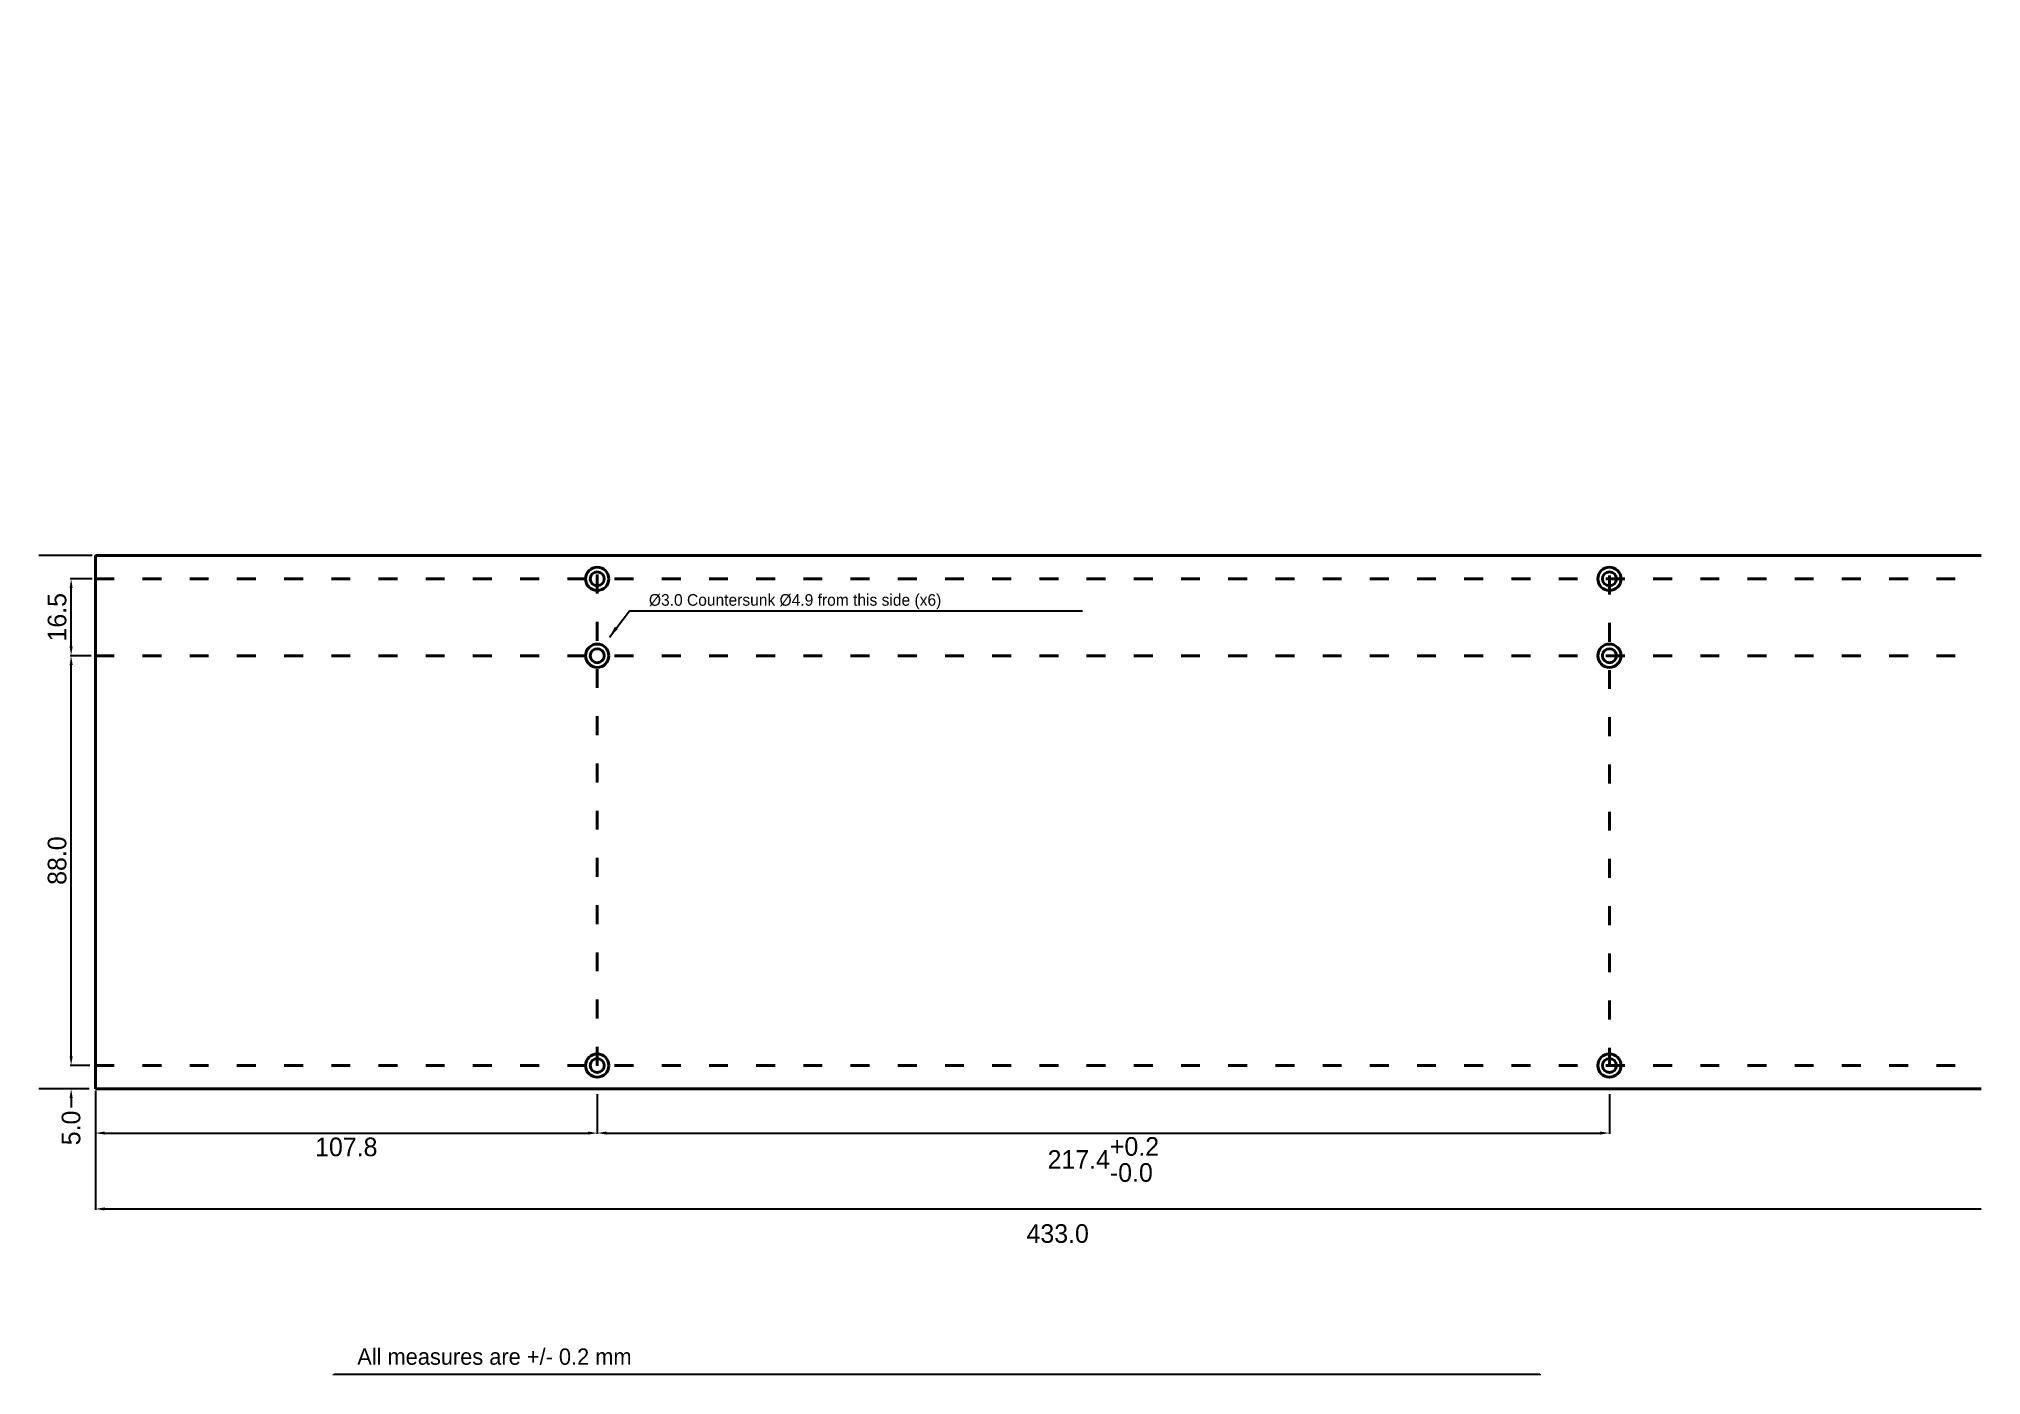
# Paper-space layout 'Layout1' of a CAD drawing. Header units: millimetres. Extents: x 28 to 255, y 20 to 176.
# The model-space entities are those that its viewports show. They can reach past a viewport. Long polylines and large blocks are cut down to what shows.
import ezdxf

# ---------------------------------------------------------------- set-up
doc = ezdxf.new("R2010")
doc.units = ezdxf.units.MM
doc.header["$MEASUREMENT"] = 0
doc.linetypes.add('ACAD_ISO03W100', pattern=[30, 12, -18])
for name, color, linetype in [('display_hidden', 2, 'ACAD_ISO03W100'), ('kabinet_dim', 7, 'Continuous'), ('kabinet_head', 2, 'Continuous')]:
    doc.layers.add(name, color=color, linetype=linetype)
doc.layers.add('kabinet', color=4, linetype='Continuous', lineweight=40)
doc.layers.get('display_hidden').off()
doc.layers.get('display_hidden').freeze()
doc.dimstyles.new('DK-audio', dxfattribs={"dimtxt": 4, "dimasz": 2, "dimexe": 0.18, "dimexo": 0.0625, "dimgap": 1, "dimtad": 2, "dimdec": 1, "dimzin": 0, "dimdsep": 46, "dimtxsty": 'Standard', "dimcen": 5, "dimadec": 1, "dimazin": 0, "dimtfac": 1, "dimtdec": 1, "dimtofl": 0, "dimtmove": 2, "dimatfit": 3, "dimfxl": 0, "dimtolj": 1, "dimtzin": 0, "dimarcsym": 0})
doc.dimstyles.new('ISO-25', dxfattribs={"dimtxt": 2.5, "dimasz": 2.5, "dimexe": 1.25, "dimexo": 0.625, "dimtad": 1, "dimtxsty": 'Standard', "dimcen": 2.5, "dimadec": 0, "dimazin": 0, "dimtfac": 1, "dimtmove": 0, "dimatfit": 3, "dimfxl": 0, "dimarcsym": 0})

# ---------------------------------------------------------------- blocks, each defined once
blk = doc.blocks.new('*D24')
at = {"layer": 'DEFPOINTS', "color": 0, "linetype": 'Continuous', "ltscale": 0.1}
for p in [(10.7, 103.11), (443.72, 103.11), (443.72, 77.71)]:
    blk.add_point(p, dxfattribs=at)
at = {"layer": 'kabinet_dim', "color": 0, "linetype": 'Continuous', "lineweight": -2, "ltscale": 0.1}
for p, q in [((10.7, 103.04), (10.7, 77.53)), ((443.72, 103.04), (443.72, 77.53)), ((12.7, 77.71), (441.72, 77.71))]:
    blk.add_line(p, q, dxfattribs=at)
at = {"layer": 'kabinet_dim', "color": 0, "linetype": 'Continuous', "ltscale": 0.1}
for points in [[(12.7, 78.04), (12.7, 77.37), (10.7, 77.71)], [(441.72, 78.04), (441.72, 77.37), (443.72, 77.71)]]:
    blk.add_solid(points, dxfattribs=at)
at = {"layer": 'kabinet_dim', "color": 0, "linetype": 'Continuous', "ltscale": 0.1, "insert": (217.4, 72.4), "char_height": 4, "attachment_point": 5}
blk.add_mtext('\\A1;433.0', dxfattribs=at)
blk = doc.blocks.new('*D25')
at = {"layer": 'DEFPOINTS', "color": 0, "linetype": 'Continuous', "ltscale": 0.1}
for p in [(10.7, 102.5), (118.5, 102.4), (118.5, 94)]:
    blk.add_point(p, dxfattribs=at)
at = {"layer": 'kabinet_dim', "color": 0, "linetype": 'Continuous', "lineweight": -2, "ltscale": 0.1}
for p, q in [((10.7, 102.44), (10.7, 93.82)), ((118.5, 102.34), (118.5, 93.82)), ((12.7, 94), (116.5, 94))]:
    blk.add_line(p, q, dxfattribs=at)
at = {"layer": 'kabinet_dim', "color": 0, "linetype": 'Continuous', "ltscale": 0.1}
for points in [[(12.7, 94.33), (12.7, 93.67), (10.7, 94)], [(116.5, 94.33), (116.5, 93.67), (118.5, 94)]]:
    blk.add_solid(points, dxfattribs=at)
at = {"layer": 'kabinet_dim', "color": 0, "linetype": 'Continuous', "ltscale": 0.1, "insert": (64.6, 91), "char_height": 4, "attachment_point": 5}
blk.add_mtext('\\A1;107.8', dxfattribs=at)
blk = doc.blocks.new('*D26')
at = {"layer": 'DEFPOINTS', "color": 0, "linetype": 'Continuous', "ltscale": 0.1}
for p in [(118.5, 101.1), (335.9, 102.4), (335.9, 94)]:
    blk.add_point(p, dxfattribs=at)
at = {"layer": 'kabinet_dim', "color": 0, "linetype": 'Continuous', "lineweight": -2, "ltscale": 0.1}
for p, q in [((118.5, 101.04), (118.5, 93.82)), ((335.9, 102.34), (335.9, 93.82)), ((120.5, 94), (333.9, 94))]:
    blk.add_line(p, q, dxfattribs=at)
at = {"layer": 'kabinet_dim', "color": 0, "linetype": 'Continuous', "ltscale": 0.1}
for points in [[(120.5, 94.33), (120.5, 93.67), (118.5, 94)], [(333.9, 94.33), (333.9, 93.67), (335.9, 94)]]:
    blk.add_solid(points, dxfattribs=at)
at = {"layer": 'kabinet_dim', "color": 0, "linetype": 'Continuous', "ltscale": 0.1, "insert": (227.2, 88.33), "char_height": 4, "attachment_point": 5}
blk.add_mtext('\\A1;217.4\\S+0.2^ -0.0;', dxfattribs=at)
blk = doc.blocks.new('*D27')
at = {"layer": 'DEFPOINTS', "color": 0, "linetype": 'Continuous', "ltscale": 0.1}
for p in [(5.5, 108.5), (9.6, 108.5), (9.4, 103.5)]:
    blk.add_point(p, dxfattribs=at)
at = {"layer": 'kabinet_dim', "color": 0, "linetype": 'Continuous', "lineweight": -2, "ltscale": 0.1}
for p, q in [((9.54, 108.5), (5.32, 108.5)), ((5.5, 110.5), (5.5, 112.5)), ((9.34, 103.5), (5.32, 103.5)), ((5.5, 101.5), (5.5, 99.5))]:
    blk.add_line(p, q, dxfattribs=at)
at = {"layer": 'kabinet_dim', "color": 0, "linetype": 'Continuous', "ltscale": 0.1}
for points in [[(5.17, 110.5), (5.83, 110.5), (5.5, 108.5)], [(5.17, 101.5), (5.83, 101.5), (5.5, 103.5)]]:
    blk.add_solid(points, dxfattribs=at)
at = {"layer": 'kabinet_dim', "color": 0, "linetype": 'Continuous', "ltscale": 0.1, "insert": (5.5, 95.1), "char_height": 4, "attachment_point": 5, "rotation": 90}
blk.add_mtext('\\A1;5.0', dxfattribs=at)
blk = doc.blocks.new('*D28')
at = {"layer": 'DEFPOINTS', "color": 0, "linetype": 'Continuous', "ltscale": 0.1}
for p in [(5.5, 196.5), (9.9, 196.5), (8.9, 108.5)]:
    blk.add_point(p, dxfattribs=at)
at = {"layer": 'kabinet_dim', "color": 0, "linetype": 'Continuous', "lineweight": -2, "ltscale": 0.1}
for p, q in [((9.84, 196.5), (5.32, 196.5)), ((5.5, 110.5), (5.5, 194.5)), ((8.84, 108.5), (5.32, 108.5))]:
    blk.add_line(p, q, dxfattribs=at)
at = {"layer": 'kabinet_dim', "color": 0, "linetype": 'Continuous', "ltscale": 0.1}
for points in [[(5.17, 194.5), (5.83, 194.5), (5.5, 196.5)], [(5.17, 110.5), (5.83, 110.5), (5.5, 108.5)]]:
    blk.add_solid(points, dxfattribs=at)
at = {"layer": 'kabinet_dim', "color": 0, "linetype": 'Continuous', "ltscale": 0.1, "insert": (2.5, 152.5), "char_height": 4, "attachment_point": 5, "rotation": 90}
blk.add_mtext('\\A1;88.0', dxfattribs=at)
blk = doc.blocks.new('*D30')
at = {"layer": 'DEFPOINTS', "color": 0, "linetype": 'Continuous', "ltscale": 0.1}
for p in [(10.1, 218), (-4.7, 103.5), (8.5, 103.5)]:
    blk.add_point(p, dxfattribs=at)
at = {"layer": 'kabinet_dim', "color": 0, "linetype": 'Continuous', "lineweight": -2, "ltscale": 0.1}
for p, q in [((10.04, 218), (-4.88, 218)), ((-4.7, 216), (-4.7, 105.5)), ((8.44, 103.5), (-4.88, 103.5))]:
    blk.add_line(p, q, dxfattribs=at)
at = {"layer": 'kabinet_dim', "color": 0, "linetype": 'Continuous', "ltscale": 0.1}
for points in [[(-5.03, 216), (-4.37, 216), (-4.7, 218)], [(-5.03, 105.5), (-4.37, 105.5), (-4.7, 103.5)]]:
    blk.add_solid(points, dxfattribs=at)
at = {"layer": 'kabinet_dim', "color": 0, "linetype": 'Continuous', "ltscale": 0.1, "insert": (-7.7, 160.75), "char_height": 4, "attachment_point": 5, "rotation": 90}
blk.add_mtext('\\A1;114.5', dxfattribs=at)
blk = doc.blocks.new('*D33')
at = {"layer": 'DEFPOINTS', "color": 0, "linetype": 'Continuous', "ltscale": 0.1}
for p in [(5.5, 213), (10.1, 213), (8.5, 196.5)]:
    blk.add_point(p, dxfattribs=at)
at = {"layer": 'kabinet_dim', "color": 0, "linetype": 'Continuous', "lineweight": -2, "ltscale": 0.1}
for p, q in [((10.04, 213), (5.32, 213)), ((5.5, 198.5), (5.5, 211)), ((8.44, 196.5), (5.32, 196.5))]:
    blk.add_line(p, q, dxfattribs=at)
at = {"layer": 'kabinet_dim', "color": 0, "linetype": 'Continuous', "ltscale": 0.1}
for points in [[(5.17, 211), (5.83, 211), (5.5, 213)], [(5.17, 198.5), (5.83, 198.5), (5.5, 196.5)]]:
    blk.add_solid(points, dxfattribs=at)
at = {"layer": 'kabinet_dim', "color": 0, "linetype": 'Continuous', "ltscale": 0.1, "insert": (2.5, 204.75), "char_height": 4, "attachment_point": 5, "rotation": 90}
blk.add_mtext('\\A1;16.5', dxfattribs=at)

msp = doc.modelspace()

# ---------------------------------------------------------------- linework, layer by layer
at = {"layer": 'kabinet', "linetype": 'Continuous', "ltscale": 0.1}
for p, q in [((10.7, 218), (10.7, 103.5)), ((10.7, 218), (443.7, 218)), ((10.7, 103.5), (443.7, 103.5))]:
    msp.add_line(p, q, dxfattribs=at)
at = {"layer": 'kabinet', "linetype": 'ACAD_ISO03W100', "ltscale": 0.1}
for p, q in [((10.7, 213), (443.7, 213)), ((118.5, 213.9), (118.5, 103.5)), ((335.9, 213.7), (335.9, 103.5)), ((10.7, 196.5), (443.7, 196.5)), ((10.7, 108.5), (443.7, 108.5))]:
    msp.add_line(p, q, dxfattribs=at)
at = {"layer": 'kabinet', "linetype": 'Continuous', "ltscale": 0.1}
for centre, radius in [((118.5, 213), 2.5), ((118.5, 213), 1.5), ((335.9, 213), 2.5), ((335.9, 213), 1.5), ((118.5, 196.5), 2.5), ((118.5, 196.5), 1.5), ((335.9, 196.5), 2.5), ((335.9, 196.5), 1.5), ((118.5, 108.5), 2.5), ((118.5, 108.5), 1.5), ((335.9, 108.5), 2.5), ((335.9, 108.5), 1.5)]:
    msp.add_circle(centre, radius, dxfattribs=at)
at = {"layer": 'kabinet_head'}
for p, q in [((61.96, -9.75), (61.96, 42.25)), ((61.96, 42.25), (320.92, 42.25)), ((320.92, 42.25), (320.92, -9.75))]:
    msp.add_line(p, q, dxfattribs=at)

# ---------------------------------------------------------------- texts
at = {"layer": 'kabinet_dim', "insert": (129.6, 208.1), "char_height": 2.5, "attachment_point": 4}
msp.add_mtext('Ø3.0 Countersunk Ø4.9 from this side (x6)', dxfattribs=at)
at = {"layer": 'kabinet_head', "color": 2}
msp.add_text('All measures are +/- 0.2 mm', height=3.5, dxfattribs=at).set_placement((66.96, 44.25))

# ---------------------------------------------------------------- dimensions: what is measured, and where the dimension line sits
at = {"layer": 'kabinet_dim', "linetype": 'Continuous', "ltscale": 0.1}
for base, p1, p2, picture, middle in [((-4.7, 103.5), (10.1, 218), (8.5, 103.5), '*D30', (-7.7, 160.75)), ((5.5, 213), (8.5, 196.5), (10.1, 213), '*D33', (2.5, 204.75)), ((5.5, 196.5), (8.9, 108.5), (9.9, 196.5), '*D28', (2.5, 152.5))]:
    dim = msp.add_linear_dim(base=base, p1=p1, p2=p2, angle=90, dimstyle='DK-audio', dxfattribs=at)
    dim.commit()
    dim.dimension.update_dxf_attribs({"geometry": picture, "text_midpoint": middle})
dim = msp.add_linear_dim(base=(5.5, 108.5), p1=(9.4, 103.5), p2=(9.6, 108.5), angle=90, dimstyle='DK-audio', dxfattribs=at)
dim.commit()
dim.dimension.update_dxf_attribs({"geometry": '*D27', "text_midpoint": (5.5, 95.1), "dimtype": 160})
dim = msp.add_linear_dim(base=(443.72, 77.71), p1=(10.7, 103.11), p2=(443.72, 103.11), dimstyle='DK-audio', dxfattribs=at)
dim.commit()
dim.dimension.update_dxf_attribs({"geometry": '*D24', "text_midpoint": (217.4, 72.4), "dimtype": 160})
dim = msp.add_linear_dim(base=(118.5, 94), p1=(10.7, 102.5), p2=(118.5, 102.4), dimstyle='DK-audio', dxfattribs=at)
dim.commit()
dim.dimension.update_dxf_attribs({"geometry": '*D25', "text_midpoint": (64.6, 91)})
dim = msp.add_linear_dim(base=(335.9, 94), p1=(118.5, 101.1), p2=(335.9, 102.4), dimstyle='DK-audio', override={"dimgap": 1, "dimtol": 1, "dimlim": 0, "dimtp": 0.2, "dimtm": 1e-09}, dxfattribs=at)
dim.commit()
dim.dimension.update_dxf_attribs({"geometry": '*D26', "text_midpoint": (227.2, 88.33)})

# ---------------------------------------------------------------- leaders
at = {"layer": 'kabinet_dim', "annotation_type": 0, "has_hookline": 1, "hookline_direction": 0, "text_width": 92.92}
msp.add_leader([(121.1, 200.5), (125.4, 206.1), (222.7, 206.1)], dimstyle='ISO-25', override={"dimgap": 0.625, "dimtad": 0}, dxfattribs=at)

psp = doc.layouts.get("Layout1")

# ---------------------------------------------------------------- viewports
at = {"layer": 'display_hidden', "ltscale": 0.1}
psp.add_viewport(center=(141.83, 97.55), size=(226.92, 156.0745), view_center_point=(207.16, 185.49), view_height=286.927, dxfattribs=at)

doc.saveas('drawing.dxf')
